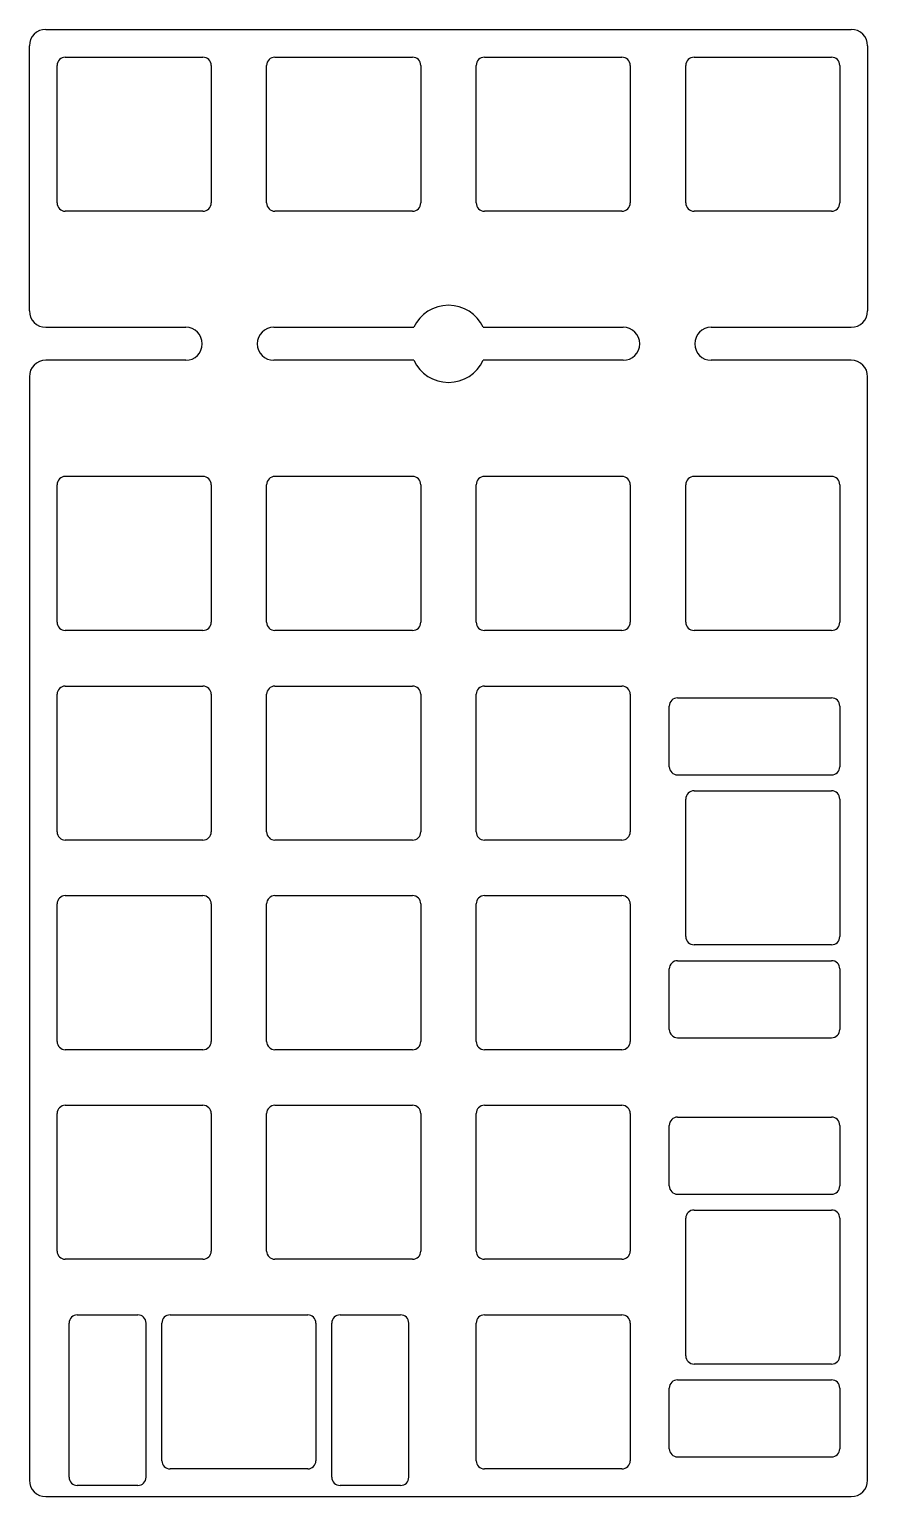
# Model space of a CAD drawing. Extents: x 0 to 76, y -133 to 0.
import ezdxf

# ---------------------------------------------------------------- set-up
doc = ezdxf.new("R2010")
doc.units = 0

msp = doc.modelspace()

# ---------------------------------------------------------------- linework, layer by layer
at = {"layer": 'Border', "color": 0}
for points in [[(1.5, 0), (74.7, 0)], [(0, -25.58), (0, -1.5)], [(76.2, -1.5), (76.2, -25.58)], [(1.5, -27.08), (14.22, -27.08)], [(22.22, -27.08), (34.94, -27.08)], [(41.26, -27.08), (53.98, -27.08)], [(61.98, -27.08), (74.7, -27.08)], [(14.22, -30.08), (1.5, -30.08)], [(34.94, -30.08), (22.22, -30.08)], [(53.98, -30.08), (41.26, -30.08)], [(74.7, -30.08), (61.98, -30.08)], [(0, -31.57), (0, -131.85)], [(76.2, -131.85), (76.2, -31.57)], [(1.5, -133.35), (74.7, -133.35)]]:
    msp.add_lwpolyline(points, dxfattribs=at)
for centre, radius, start, end in [((1.5, -1.5), 1.5, 90, 180), ((74.7, -1.5), 1.5, 0, 90), ((38.1, -28.58), 3.5, 25.3769, 154.6231), ((1.5, -25.58), 1.5, -180, -90), ((74.7, -25.58), 1.5, -90, 0), ((14.22, -28.58), 1.5, -90, 90), ((22.22, -28.58), 1.5, 90, -90), ((53.98, -28.58), 1.5, -90, 90), ((61.98, -28.58), 1.5, 90, -90), ((1.5, -31.57), 1.5, 90, -180), ((38.1, -28.58), 3.5, -154.6231, -25.3769), ((74.7, -31.57), 1.5, 0, 90), ((1.5, -131.85), 1.5, -180, -90), ((74.7, -131.85), 1.5, -90, 0)]:
    msp.add_arc(centre, radius, start, end, dxfattribs=at)
at = {"layer": 'dot', "color": 0}
for points in [[(41.37, -116.83), (53.87, -116.83)], [(40.62, -130.08), (40.62, -117.58)], [(54.62, -117.58), (54.62, -130.08)], [(53.87, -130.83), (41.37, -130.83)]]:
    msp.add_lwpolyline(points, dxfattribs=at)
for centre, start, end in [((41.37, -117.58), 90, -180), ((53.87, -117.58), 0, 90), ((41.37, -130.08), -180, -90), ((53.87, -130.08), -90, 0)]:
    msp.add_arc(centre, 0.75, start, end, dxfattribs=at)
at = {"layer": 'enter', "color": 0}
for points in [[(60.42, -107.3), (72.92, -107.3)], [(59.67, -120.55), (59.67, -108.05)], [(73.67, -108.05), (73.67, -120.55)], [(72.92, -121.3), (60.42, -121.3)]]:
    msp.add_lwpolyline(points, dxfattribs=at)
for centre, start, end in [((60.42, -108.05), 90, -180), ((72.92, -108.05), 0, 90), ((60.42, -120.55), -180, -90), ((72.92, -120.55), -90, 0)]:
    msp.add_arc(centre, 0.75, start, end, dxfattribs=at)
at = {"layer": 'Group001', "color": 0}
for points in [[(3.27, -2.53), (15.78, -2.53)], [(2.52, -15.78), (2.52, -3.28)], [(16.52, -3.28), (16.52, -15.78)], [(15.78, -16.53), (3.27, -16.53)]]:
    msp.add_lwpolyline(points, dxfattribs=at)
for centre, start, end in [((3.27, -3.28), 90, -180), ((15.78, -3.28), 0, 90), ((3.27, -15.78), -180, -90), ((15.78, -15.78), -90, 0)]:
    msp.add_arc(centre, 0.75, start, end, dxfattribs=at)
at = {"layer": 'Group002', "color": 0}
for points in [[(22.32, -2.53), (34.83, -2.53)], [(21.57, -15.78), (21.57, -3.28)], [(35.58, -3.28), (35.58, -15.78)], [(34.83, -16.53), (22.32, -16.53)]]:
    msp.add_lwpolyline(points, dxfattribs=at)
for centre, start, end in [((22.32, -3.28), 90, -180), ((34.83, -3.28), 0, 90), ((22.32, -15.78), -180, -90), ((34.83, -15.78), -90, 0)]:
    msp.add_arc(centre, 0.75, start, end, dxfattribs=at)
at = {"layer": 'Group003', "color": 0}
for points in [[(41.37, -2.53), (53.87, -2.53)], [(40.62, -15.78), (40.62, -3.28)], [(54.62, -3.28), (54.62, -15.78)], [(53.87, -16.53), (41.37, -16.53)]]:
    msp.add_lwpolyline(points, dxfattribs=at)
for centre, start, end in [((41.37, -3.28), 90, -180), ((53.87, -3.28), 0, 90), ((41.37, -15.78), -180, -90), ((53.87, -15.78), -90, 0)]:
    msp.add_arc(centre, 0.75, start, end, dxfattribs=at)
at = {"layer": 'Group004', "color": 0}
for points in [[(60.42, -2.53), (72.92, -2.53)], [(59.67, -15.78), (59.67, -3.28)], [(73.67, -3.28), (73.67, -15.78)], [(72.92, -16.53), (60.42, -16.53)]]:
    msp.add_lwpolyline(points, dxfattribs=at)
for centre, start, end in [((60.42, -3.28), 90, -180), ((72.92, -3.28), 0, 90), ((60.42, -15.78), -180, -90), ((72.92, -15.78), -90, 0)]:
    msp.add_arc(centre, 0.75, start, end, dxfattribs=at)
at = {"layer": 'Group005', "color": 0}
for points in [[(22.32, -40.62), (34.83, -40.62)], [(21.57, -53.88), (21.57, -41.38)], [(35.58, -41.38), (35.58, -53.88)], [(34.83, -54.63), (22.32, -54.63)]]:
    msp.add_lwpolyline(points, dxfattribs=at)
for centre, start, end in [((22.32, -41.38), 90, -180), ((34.83, -41.38), 0, 90), ((22.32, -53.88), -180, -90), ((34.83, -53.88), -90, 0)]:
    msp.add_arc(centre, 0.75, start, end, dxfattribs=at)
at = {"layer": 'Group006', "color": 0}
for points in [[(41.37, -40.62), (53.87, -40.62)], [(40.62, -53.88), (40.62, -41.38)], [(54.62, -41.38), (54.62, -53.88)], [(53.87, -54.63), (41.37, -54.63)]]:
    msp.add_lwpolyline(points, dxfattribs=at)
for centre, start, end in [((41.37, -41.38), 90, -180), ((53.87, -41.38), 0, 90), ((41.37, -53.88), -180, -90), ((53.87, -53.88), -90, 0)]:
    msp.add_arc(centre, 0.75, start, end, dxfattribs=at)
at = {"layer": 'Group007', "color": 0}
for points in [[(3.27, -40.62), (15.78, -40.62)], [(2.52, -53.88), (2.52, -41.38)], [(16.52, -41.38), (16.52, -53.88)], [(15.78, -54.63), (3.27, -54.63)]]:
    msp.add_lwpolyline(points, dxfattribs=at)
for centre, start, end in [((3.27, -41.38), 90, -180), ((15.78, -41.38), 0, 90), ((3.27, -53.88), -180, -90), ((15.78, -53.88), -90, 0)]:
    msp.add_arc(centre, 0.75, start, end, dxfattribs=at)
at = {"layer": 'Group009', "color": 0}
for points in [[(60.42, -40.62), (72.92, -40.62)], [(59.67, -53.88), (59.67, -41.38)], [(73.67, -41.38), (73.67, -53.88)], [(72.92, -54.63), (60.42, -54.63)]]:
    msp.add_lwpolyline(points, dxfattribs=at)
for centre, start, end in [((60.42, -41.38), 90, -180), ((72.92, -41.38), 0, 90), ((60.42, -53.88), -180, -90), ((72.92, -53.88), -90, 0)]:
    msp.add_arc(centre, 0.75, start, end, dxfattribs=at)
at = {"layer": 'Group010', "color": 0}
for points in [[(41.37, -59.68), (53.87, -59.68)], [(40.62, -72.93), (40.62, -60.43)], [(54.62, -60.43), (54.62, -72.93)], [(53.87, -73.68), (41.37, -73.68)]]:
    msp.add_lwpolyline(points, dxfattribs=at)
for centre, start, end in [((41.37, -60.43), 90, -180), ((53.87, -60.43), 0, 90), ((41.37, -72.93), -180, -90), ((53.87, -72.93), -90, 0)]:
    msp.add_arc(centre, 0.75, start, end, dxfattribs=at)
at = {"layer": 'Group011', "color": 0}
for points in [[(3.27, -59.68), (15.78, -59.68)], [(2.52, -72.93), (2.52, -60.43)], [(16.52, -60.43), (16.52, -72.93)], [(15.78, -73.68), (3.27, -73.68)]]:
    msp.add_lwpolyline(points, dxfattribs=at)
for centre, start, end in [((3.27, -60.43), 90, -180), ((15.78, -60.43), 0, 90), ((3.27, -72.93), -180, -90), ((15.78, -72.93), -90, 0)]:
    msp.add_arc(centre, 0.75, start, end, dxfattribs=at)
at = {"layer": 'Group012', "color": 0}
for points in [[(22.32, -59.68), (34.83, -59.68)], [(21.57, -72.93), (21.57, -60.43)], [(35.58, -60.43), (35.58, -72.93)], [(34.83, -73.68), (22.32, -73.68)]]:
    msp.add_lwpolyline(points, dxfattribs=at)
for centre, start, end in [((22.32, -60.43), 90, -180), ((34.83, -60.43), 0, 90), ((22.32, -72.93), -180, -90), ((34.83, -72.93), -90, 0)]:
    msp.add_arc(centre, 0.75, start, end, dxfattribs=at)
at = {"layer": 'Group015', "color": 0}
for points in [[(2.52, -91.98), (2.52, -79.48)], [(3.27, -78.73), (15.78, -78.73)], [(16.52, -79.48), (16.52, -91.98)], [(15.78, -92.73), (3.27, -92.73)]]:
    msp.add_lwpolyline(points, dxfattribs=at)
for centre, start, end in [((3.27, -79.48), 90, -180), ((15.78, -79.48), 0, 90), ((3.27, -91.98), -180, -90), ((15.78, -91.98), -90, 0)]:
    msp.add_arc(centre, 0.75, start, end, dxfattribs=at)
at = {"layer": 'Group016', "color": 0}
for points in [[(21.57, -91.98), (21.57, -79.48)], [(22.32, -78.73), (34.83, -78.73)], [(35.58, -79.48), (35.58, -91.98)], [(34.83, -92.73), (22.32, -92.73)]]:
    msp.add_lwpolyline(points, dxfattribs=at)
for centre, start, end in [((22.32, -79.48), 90, -180), ((34.83, -79.48), 0, 90), ((22.32, -91.98), -180, -90), ((34.83, -91.98), -90, 0)]:
    msp.add_arc(centre, 0.75, start, end, dxfattribs=at)
at = {"layer": 'Group017', "color": 0}
for points in [[(40.62, -91.98), (40.62, -79.48)], [(41.37, -78.73), (53.87, -78.73)], [(54.62, -79.48), (54.62, -91.98)], [(53.87, -92.73), (41.37, -92.73)]]:
    msp.add_lwpolyline(points, dxfattribs=at)
for centre, start, end in [((41.37, -79.48), 90, -180), ((53.87, -79.48), 0, 90), ((41.37, -91.98), -180, -90), ((53.87, -91.98), -90, 0)]:
    msp.add_arc(centre, 0.75, start, end, dxfattribs=at)
at = {"layer": 'Group019', "color": 0}
for points in [[(2.52, -111.03), (2.52, -98.53)], [(3.27, -97.78), (15.78, -97.78)], [(16.52, -98.53), (16.52, -111.03)], [(15.78, -111.78), (3.27, -111.78)]]:
    msp.add_lwpolyline(points, dxfattribs=at)
for centre, start, end in [((3.27, -98.53), 90, -180), ((15.78, -98.53), 0, 90), ((3.27, -111.03), -180, -90), ((15.78, -111.03), -90, 0)]:
    msp.add_arc(centre, 0.75, start, end, dxfattribs=at)
at = {"layer": 'Group020', "color": 0}
for points in [[(21.57, -111.03), (21.57, -98.53)], [(22.32, -97.78), (34.83, -97.78)], [(35.58, -98.53), (35.58, -111.03)], [(34.83, -111.78), (22.32, -111.78)]]:
    msp.add_lwpolyline(points, dxfattribs=at)
for centre, start, end in [((22.32, -98.53), 90, -180), ((34.83, -98.53), 0, 90), ((22.32, -111.03), -180, -90), ((34.83, -111.03), -90, 0)]:
    msp.add_arc(centre, 0.75, start, end, dxfattribs=at)
at = {"layer": 'Group021', "color": 0}
for points in [[(40.62, -111.03), (40.62, -98.53)], [(41.37, -97.78), (53.87, -97.78)], [(54.62, -98.53), (54.62, -111.03)], [(53.87, -111.78), (41.37, -111.78)]]:
    msp.add_lwpolyline(points, dxfattribs=at)
for centre, start, end in [((41.37, -98.53), 90, -180), ((53.87, -98.53), 0, 90), ((41.37, -111.03), -180, -90), ((53.87, -111.03), -90, 0)]:
    msp.add_arc(centre, 0.75, start, end, dxfattribs=at)
at = {"layer": 'Group032', "color": 0}
for points in [[(58.92, -84.64), (72.92, -84.64)], [(58.17, -90.89), (58.17, -85.39)], [(73.67, -85.39), (73.67, -90.89)], [(58.92, -91.64), (72.92, -91.64)]]:
    msp.add_lwpolyline(points, dxfattribs=at)
for centre, start, end in [((58.92, -85.39), 90, -180), ((72.92, -85.39), 0, 90), ((58.92, -90.89), -180, -90), ((72.92, -90.89), -90, 0)]:
    msp.add_arc(centre, 0.75, start, end, dxfattribs=at)
at = {"layer": 'Group033', "color": 0}
for points in [[(58.92, -60.76), (72.92, -60.76)], [(58.17, -67.01), (58.17, -61.51)], [(73.67, -61.51), (73.67, -67.01)], [(58.92, -67.76), (72.92, -67.76)]]:
    msp.add_lwpolyline(points, dxfattribs=at)
for centre, start, end in [((58.92, -61.51), 90, -180), ((72.92, -61.51), 0, 90), ((58.92, -67.01), -180, -90), ((72.92, -67.01), -90, 0)]:
    msp.add_arc(centre, 0.75, start, end, dxfattribs=at)
at = {"layer": 'Group034', "color": 0}
for points in [[(58.17, -128.99), (58.17, -123.49)], [(58.92, -122.74), (72.92, -122.74)], [(73.67, -123.49), (73.67, -128.99)], [(58.92, -129.74), (72.92, -129.74)]]:
    msp.add_lwpolyline(points, dxfattribs=at)
for centre, start, end in [((58.92, -123.49), 90, -180), ((72.92, -123.49), 0, 90), ((58.92, -128.99), -180, -90), ((72.92, -128.99), -90, 0)]:
    msp.add_arc(centre, 0.75, start, end, dxfattribs=at)
at = {"layer": 'Group035', "color": 0}
for points in [[(58.17, -105.11), (58.17, -99.61)], [(58.92, -98.86), (72.92, -98.86)], [(73.67, -99.61), (73.67, -105.11)], [(58.92, -105.86), (72.92, -105.86)]]:
    msp.add_lwpolyline(points, dxfattribs=at)
for centre, start, end in [((58.92, -99.61), 90, -180), ((72.92, -99.61), 0, 90), ((58.92, -105.11), -180, -90), ((72.92, -105.11), -90, 0)]:
    msp.add_arc(centre, 0.75, start, end, dxfattribs=at)
at = {"layer": 'Group037', "color": 0}
for points in [[(4.36, -116.83), (9.86, -116.83)], [(3.61, -131.58), (3.61, -117.58)], [(10.61, -131.58), (10.61, -117.58)], [(9.86, -132.33), (4.36, -132.33)]]:
    msp.add_lwpolyline(points, dxfattribs=at)
for centre, start, end in [((4.36, -117.58), 90, -180), ((9.86, -117.58), 0, 90), ((4.36, -131.58), -180, -90), ((9.86, -131.58), -90, 0)]:
    msp.add_arc(centre, 0.75, start, end, dxfattribs=at)
at = {"layer": 'Group039', "color": 0}
for points in [[(28.24, -116.83), (33.74, -116.83)], [(27.49, -131.58), (27.49, -117.58)], [(34.49, -131.58), (34.49, -117.58)], [(33.74, -132.33), (28.24, -132.33)]]:
    msp.add_lwpolyline(points, dxfattribs=at)
for centre, start, end in [((28.24, -117.58), 90, -180), ((33.74, -117.58), 0, 90), ((28.24, -131.58), -180, -90), ((33.74, -131.58), -90, 0)]:
    msp.add_arc(centre, 0.75, start, end, dxfattribs=at)
at = {"layer": 'plus', "color": 0}
for points in [[(60.42, -69.2), (72.92, -69.2)], [(59.67, -82.45), (59.67, -69.95)], [(73.67, -69.95), (73.67, -82.45)], [(72.92, -83.2), (60.42, -83.2)]]:
    msp.add_lwpolyline(points, dxfattribs=at)
for centre, start, end in [((60.42, -69.95), 90, -180), ((72.92, -69.95), 0, 90), ((60.42, -82.45), -180, -90), ((72.92, -82.45), -90, 0)]:
    msp.add_arc(centre, 0.75, start, end, dxfattribs=at)
at = {"layer": 'zero', "color": 0}
for points in [[(12.8, -116.83), (25.3, -116.83)], [(12.05, -130.08), (12.05, -117.58)], [(26.05, -117.58), (26.05, -130.08)], [(25.3, -130.83), (12.8, -130.83)]]:
    msp.add_lwpolyline(points, dxfattribs=at)
for centre, start, end in [((12.8, -117.58), 90, -180), ((25.3, -117.58), 0, 90), ((12.8, -130.08), -180, -90), ((25.3, -130.08), -90, 0)]:
    msp.add_arc(centre, 0.75, start, end, dxfattribs=at)

doc.saveas('drawing.dxf')
